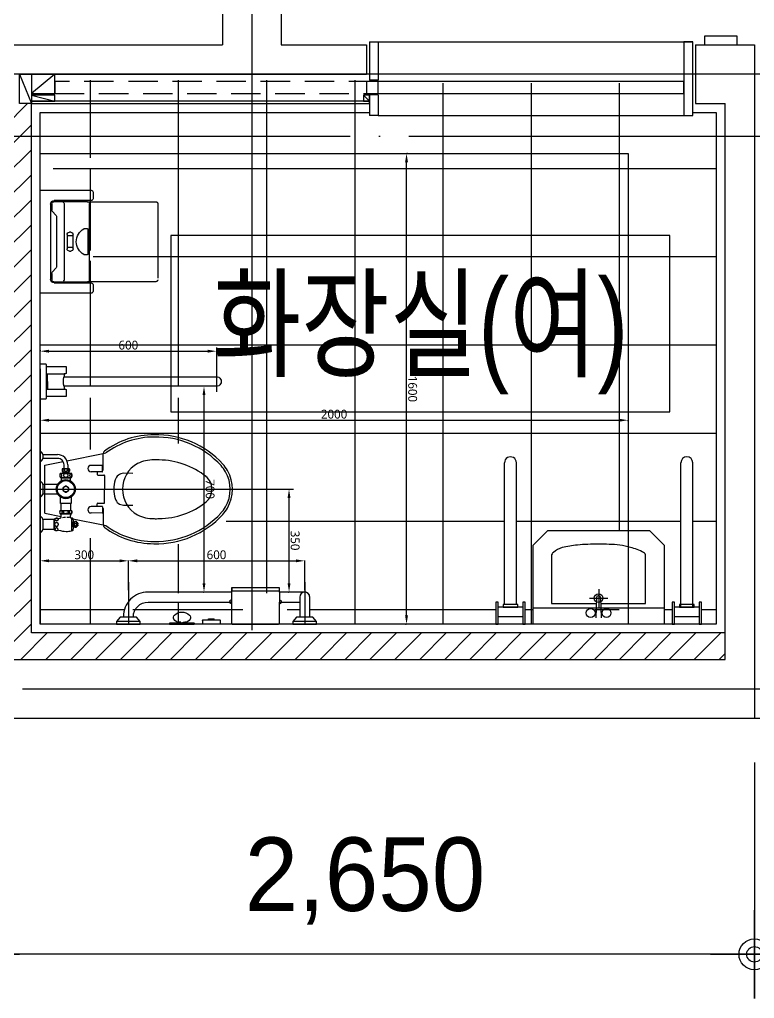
# Model space of a CAD drawing. Header units: millimetres. Extents: x 0 to 1390178, y 0 to 110113.
# Drawn here: x 445312 to 447812, y 20748 to 24077 of the extents above; entities that cross this region are included whole.
import ezdxf
from ezdxf.enums import TextEntityAlignment as Align
from ezdxf.xclip import XClip

# ---------------------------------------------------------------- set-up
doc = ezdxf.new("R2010")
doc.units = ezdxf.units.MM
doc.header["$LTSCALE"] = 100
doc.header["$XCLIPFRAME"] = 0
for name, pattern in [('X - 평면도$0$CEN', [62, 60, -1, 0, -1]), ('X - 평면도$0$HID', [1.5, 1, -0.5]), ('X - 평면도$0$HIDDENX2', [19.05, 12.7, -6.35])]:
    doc.linetypes.add(name, pattern=pattern)
doc.layers.get('DEFPOINTS').update_dxf_attribs({"color": 145})
for name, color, linetype in [('AA-XXXX-TEXT', 3, 'Continuous'), ('DIM', 7, 'Continuous'), ('ROM', 7, 'Continuous'), ('X - 평면도$0$A-FIN', 8, 'Continuous'), ('X - 평면도$0$A-TILE', 253, 'Continuous'), ('X - 평면도$0$A-TOIL', 4, 'Continuous'), ('X - 평면도$0$A-WALB', 3, 'Continuous'), ('X - 평면도$0$AA-EL-PCN4', 4, 'Continuous'), ('X - 평면도$0$AA-FFXM-SANI(부대시설)', 6, 'Continuous'), ('X - 평면도$0$AA-WAXM-CONC', 2, 'Continuous'), ('X - 평면도$0$AA-XXXX-CNTL', 1, 'X - 평면도$0$CEN'), ('X - 평면도$0$AA-XXXX-PATT', 8, 'Continuous'), ('X - 평면도$0$FIN', 5, 'Continuous'), ('X - 평면도$0$TOIL', 4, 'Continuous'), ('X - 평면도$0$WID', 4, 'Continuous'), ('X - 평면도$0$위생기구', 4, 'Continuous')]:
    doc.layers.add(name, color=color, linetype=linetype)
doc.layers.add('X - 평면도$0$DEFPOINT', color=163, linetype='Continuous', plot=False)
doc.styles.add('HAUD01', font='Dotum.ttf')
doc.styles.add('X - 평면도$0$STANDARD', font='Dotum.ttf')
doc.styles.add('X - 평면도$0$맑은고딕', font='malgun.ttf')
doc.dimstyles.new('HAUD-80', dxfattribs={"dimscale": 100, "dimtxt": 2.5, "dimasz": 0.5, "dimexe": 0, "dimexo": 1.5, "dimgap": 1, "dimtad": 1, "dimdec": 0, "dimdsep": 46, "dimlunit": 6, "dimtxsty": 'HAUD01', "dimblk": 'Z_DOT', "dimcen": 2.5, "dimdle": 1.5, "dimclrd": 7, "dimclre": 7, "dimclrt": 4, "dimadec": 0, "dimazin": 0, "dimtfac": 1, "dimtdec": 0, "dimtix": 1, "dimtmove": 2, "dimatfit": 3, "dimfxl": 1, "dimtvp": 1, "dimtolj": 1, "dimtzin": 0, "dimarcsym": 0})
doc.dimstyles.new('X - 평면도$0$Standard', dxfattribs={"dimtxt": 0.18, "dimasz": 0.18, "dimexe": 0.18, "dimexo": 0.0625, "dimgap": 0.09, "dimtad": 0, "dimtih": 1, "dimtoh": 1, "dimdec": 4, "dimzin": 0, "dimdsep": 46, "dimtxsty": 'X - 평면도$0$STANDARD', "dimcen": 0.09, "dimadec": 0, "dimazin": 0, "dimtfac": 1, "dimtdec": 4, "dimtofl": 0, "dimtmove": 0, "dimatfit": 3, "dimfxl": 1, "dimtolj": 1, "dimtzin": 0, "dimarcsym": 0})

# ---------------------------------------------------------------- blocks, each defined once
blk = doc.blocks.new('X - 평면도$0$A$C8bad0b46')
at = {"layer": 'X - 평면도$0$AA-FFXM-SANI(부대시설)', "color": 4}
for p, q in [((-180, 168.7), (-180, 146.3)), ((0, 175), (-173.7, 175)), ((0, -175), (0, 175)), ((-173.7, 140), (-47.6, 140)), ((-161.6, 136), (-46.1, 136)), ((-168, -129.7), (-168, 129.7)), ((-81.2, 129.7), (-81.2, -129.7)), ((-41.4, 103.5), (-54.2, 88.9)), ((-39.8, 129.7), (-39.8, 107.7)), ((-35, 127.4), (-35, -127.4)), ((-55.8, 84.7), (-55.8, -84.7)), ((-163.4, 0), (-163.4, 42)), ((-161.4, 44), (-149.1, 44)), ((-112, -24), (-112, 24)), ((-112, 20), (-91.4, 20)), ((-104, 32), (-99.4, 32)), ((-91.4, 24), (-91.4, 0)), ((-163.4, -42), (-163.4, 0)), ((-112, -20), (-91.4, -20)), ((-99.4, -32), (-104, -32)), ((-91.4, 0), (-91.4, -24)), ((-149.1, -44), (-161.4, -44)), ((-54.2, -88.9), (-41.4, -103.5)), ((-39.8, -107.7), (-39.8, -129.7)), ((-180, -146.3), (-180, -168.7)), ((-47.6, -140), (-173.7, -140)), ((-46.1, -136), (-161.6, -136)), ((-173.7, -175), (0, -175))]:
    blk.add_line(p, q, dxfattribs=at)
at = {"layer": 'X - 평면도$0$AA-FFXM-SANI(부대시설)', "color": 1, "linetype": 'X - 평면도$0$HIDDENX2', "ltscale": 0.2}
for p, q in [((-160, 136), (-393.7, 136)), ((-400, 129.7), (-400, -129.7)), ((-393.7, -136), (-161.6, -136))]:
    blk.add_line(p, q, dxfattribs=at)
at = {"layer": 'X - 평면도$0$AA-FFXM-SANI(부대시설)', "color": 4}
for centre, radius, start, end in [((-173.7, 168.7), 6.32, 90, 180), ((-173.7, 146.3), 6.32, 180, 270), ((-161.6, 129.7), 6.32, 90, 180), ((-74.9, 129.7), 6.32, 126.8699, 180), ((-47.6, 127.4), 12.6, 0, 90), ((-46.1, 129.7), 6.32, 0, 90), ((-46.1, 107.7), 6.32, 318.6929, 0), ((-49.4, 84.7), 6.32, 138.6929, 180), ((-161.4, 42), 2, 90, 180), ((-173.2, 0), 50.2, 298.6834, 61.3166), ((-104, 24), 8.01, 90, 180), ((-99.4, 24), 8.01, 0, 90), ((-104, -24), 8.01, 180, 270), ((-99.4, -24), 8.01, 270, 0), ((-161.4, -42), 2, 180, 270), ((-49.4, -84.7), 6.32, 180, 221.3071), ((-161.6, -129.7), 6.32, 180, 270), ((-74.9, -129.7), 6.32, 180, 233.1301), ((-47.6, -127.4), 12.6, 270, 0), ((-46.1, -129.7), 6.32, 270, 0), ((-46.1, -107.7), 6.32, 0, 41.3071), ((-173.7, -146.3), 6.32, 90, 180), ((-173.7, -168.7), 6.32, 180, 270)]:
    blk.add_arc(centre, radius, start, end, dxfattribs=at)
at = {"layer": 'X - 평면도$0$AA-FFXM-SANI(부대시설)', "color": 1, "linetype": 'X - 평면도$0$HIDDENX2', "ltscale": 0.2}
for centre, start, end in [((-393.7, 129.7), 90, 180), ((-393.7, -129.7), 180, 270)]:
    blk.add_arc(centre, 6.32, start, end, dxfattribs=at)
blk = doc.blocks.new('X - 평면도$0$1F PL')
at = {"layer": 'X - 평면도$0$AA-WAXM-CONC'}
for p, q in [((-37387.2, 9030.9), (-37387.2, 6680.9)), ((-37187.2, 8830.9), (-37187.2, 6680.9)), ((-38327.2, 6680.9), (-37387.2, 6680.9)), ((-37187.2, 6680.9), (-36897.2, 6680.9)), ((-36897.2, 6680.9), (-36897.2, 6580.9)), ((-35777.2, 6680.9), (-35777.2, 6480.9)), ((-35777.2, 6680.9), (-35577.2, 6680.9)), ((-38077.2, 6580.9), (-36897.2, 6580.9)), ((-35777.2, 6480.9), (-35677.2, 6480.9)), ((-35677.2, 4590.9), (-35677.2, 6480.9)), ((-38127.2, 4590.9), (-35677.2, 4590.9)), ((-44167.2, 4390.9), (-32827.2, 4390.9))]:
    blk.add_line(p, q, dxfattribs=at)
blk = doc.blocks.new('*D992')
at = {"layer": 'DEFPOINTS', "color": 0, "transparency": 16777216}
for p in [(0, 928.3, 0), (600, 928.3, 0), (600, 928.3, 0)]:
    blk.add_point(p, dxfattribs=at)
at = {"layer": 'X - 평면도$0$DEFPOINT', "color": 0, "lineweight": -2, "transparency": 16777216}
for p, q in [((0, 931.3, 0), (0, 929.6, 0)), ((30, 928.3, 0), (570, 928.3, 0)), ((600, 931.3, 0), (600, 929.6, 0))]:
    blk.add_line(p, q, dxfattribs=at)
at = {"layer": 'X - 평면도$0$DEFPOINT', "color": 0, "transparency": 16777216}
for points in [[(30, 933.3, 0), (30, 923.3, 0), (0, 928.3, 0)], [(570, 933.3, 0), (570, 923.3, 0), (600, 928.3, 0)]]:
    blk.add_solid(points, dxfattribs=at)
at = {"layer": 'X - 평면도$0$DEFPOINT', "color": 0, "transparency": 16777216, "insert": (300, 948.8, 0), "char_height": 30, "attachment_point": 5, "style": 'X - 평면도$0$맑은고딕'}
blk.add_mtext('\\A1;600', dxfattribs=at)
blk = doc.blocks.new('*D993')
at = {"layer": 'DEFPOINTS', "color": 0, "transparency": 16777216}
for p in [(300.1, 215.4), (0, 112.4, 0), (300.1, 112.4, 0)]:
    blk.add_point(p, dxfattribs=at)
at = {"layer": 'X - 평면도$0$DEFPOINT', "color": 0, "lineweight": -2, "transparency": 16777216}
for p, q in [((0, 115.4), (0, 216.6)), ((30, 215.4), (270.1, 215.4)), ((300.1, 115.4), (300.1, 216.6))]:
    blk.add_line(p, q, dxfattribs=at)
at = {"layer": 'X - 평면도$0$DEFPOINT', "color": 0, "transparency": 16777216}
for points in [[(30, 220.4), (30, 210.4), (0, 215.4)], [(270.1, 220.4), (270.1, 210.4), (300.1, 215.4)]]:
    blk.add_solid(points, dxfattribs=at)
at = {"layer": 'X - 평면도$0$DEFPOINT', "color": 0, "transparency": 16777216, "insert": (150, 235.9), "char_height": 30, "attachment_point": 5, "style": 'X - 평면도$0$맑은고딕'}
blk.add_mtext('\\A1;300', dxfattribs=at)
blk = doc.blocks.new('*D994')
at = {"layer": 'DEFPOINTS', "color": 0, "transparency": 16777216}
for p in [(900, 215.4), (300.1, 112.4, 0), (900, 112.4, 0)]:
    blk.add_point(p, dxfattribs=at)
at = {"layer": 'X - 평면도$0$DEFPOINT', "color": 0, "lineweight": -2, "transparency": 16777216}
for p, q in [((300.1, 115.4), (300.1, 216.6)), ((330.1, 215.4), (870, 215.4)), ((900, 115.4), (900, 216.6))]:
    blk.add_line(p, q, dxfattribs=at)
at = {"layer": 'X - 평면도$0$DEFPOINT', "color": 0, "transparency": 16777216}
for points in [[(330.1, 220.4), (330.1, 210.4), (300.1, 215.4)], [(870, 220.4), (870, 210.4), (900, 215.4)]]:
    blk.add_solid(points, dxfattribs=at)
at = {"layer": 'X - 평면도$0$DEFPOINT', "color": 0, "transparency": 16777216, "insert": (600, 235.9), "char_height": 30, "attachment_point": 5, "style": 'X - 평면도$0$맑은고딕'}
blk.add_mtext('\\A1;600', dxfattribs=at)
blk = doc.blocks.new('*D995')
at = {"layer": 'DEFPOINTS', "color": 0, "transparency": 16777216}
for p in [(557.4, 809.2, 0), (557.4, 809.2, 0), (557.4, 109.2, 0)]:
    blk.add_point(p, dxfattribs=at)
at = {"layer": 'X - 평면도$0$DEFPOINT', "color": 0, "lineweight": -2, "transparency": 16777216}
for p, q in [((560.4, 809.2, 0), (558.6, 809.2, 0)), ((557.4, 139.2, 0), (557.4, 779.2, 0)), ((554.4, 109.2, 0), (556.1, 109.2, 0))]:
    blk.add_line(p, q, dxfattribs=at)
at = {"layer": 'X - 평면도$0$DEFPOINT', "color": 0, "transparency": 16777216}
for points in [[(562.4, 779.2, 0), (552.4, 779.2, 0), (557.4, 809.2, 0)], [(562.4, 139.2, 0), (552.4, 139.2, 0), (557.4, 109.2, 0)]]:
    blk.add_solid(points, dxfattribs=at)
at = {"layer": 'X - 평면도$0$DEFPOINT', "color": 0, "transparency": 16777216, "insert": (577.9, 459.2, 0), "char_height": 30, "attachment_point": 5, "rotation": 270, "style": 'X - 평면도$0$맑은고딕'}
blk.add_mtext('\\A1;700', dxfattribs=at)
blk = doc.blocks.new('*D996')
at = {"layer": 'DEFPOINTS', "color": 0, "transparency": 16777216}
for p in [(1246.4, 1600, 0), (1246.4, 1600, 0), (1246.4, 0, 0)]:
    blk.add_point(p, dxfattribs=at)
at = {"layer": 'X - 평면도$0$DEFPOINT', "color": 0, "lineweight": -2, "transparency": 16777216}
for p, q in [((1249.4, 1600, 0), (1247.6, 1600, 0)), ((1246.4, 30, 0), (1246.4, 1570, 0)), ((1243.4, 0, 0), (1245.1, 0, 0))]:
    blk.add_line(p, q, dxfattribs=at)
at = {"layer": 'X - 평면도$0$DEFPOINT', "color": 0, "transparency": 16777216}
for points in [[(1251.4, 1570, 0), (1241.4, 1570, 0), (1246.4, 1600, 0)], [(1251.4, 30, 0), (1241.4, 30, 0), (1246.4, 0, 0)]]:
    blk.add_solid(points, dxfattribs=at)
at = {"layer": 'X - 평면도$0$DEFPOINT', "color": 0, "transparency": 16777216, "insert": (1267, 800, 0), "char_height": 30, "attachment_point": 5, "rotation": 270, "style": 'X - 평면도$0$맑은고딕'}
blk.add_mtext('\\A1;1600', dxfattribs=at)
blk = doc.blocks.new('*D997')
at = {"layer": 'DEFPOINTS', "color": 0, "transparency": 16777216}
for p in [(0, 693.5), (2000, 693.5), (2000, 693.5)]:
    blk.add_point(p, dxfattribs=at)
at = {"layer": 'X - 평면도$0$DEFPOINT', "color": 0, "lineweight": -2, "transparency": 16777216}
for p, q in [((0, 696.5), (0, 694.8)), ((30, 693.5), (1970, 693.5)), ((2000, 690.5), (2000, 692.3))]:
    blk.add_line(p, q, dxfattribs=at)
at = {"layer": 'X - 평면도$0$DEFPOINT', "color": 0, "transparency": 16777216}
for points in [[(30, 698.5), (30, 688.5), (0, 693.5)], [(1970, 698.5), (1970, 688.5), (2000, 693.5)]]:
    blk.add_solid(points, dxfattribs=at)
at = {"layer": 'X - 평면도$0$DEFPOINT', "color": 0, "transparency": 16777216, "insert": (1000, 714), "char_height": 30, "attachment_point": 5, "style": 'X - 평면도$0$맑은고딕'}
blk.add_mtext('\\A1;2000', dxfattribs=at)
blk = doc.blocks.new('*D991')
at = {"layer": 'DEFPOINTS', "color": 0, "transparency": 16777216}
for p in [(846.7, 459.2, 0), (846.7, 459.2, 0), (846.7, 109.2, 0)]:
    blk.add_point(p, dxfattribs=at)
at = {"layer": 'X - 평면도$0$DEFPOINT', "color": 0, "lineweight": -2, "transparency": 16777216}
for p, q in [((843.7, 459.2, 0), (845.4, 459.2, 0)), ((846.7, 139.2, 0), (846.7, 429.2, 0)), ((843.7, 109.2, 0), (845.4, 109.2, 0))]:
    blk.add_line(p, q, dxfattribs=at)
at = {"layer": 'X - 평면도$0$DEFPOINT', "color": 0, "transparency": 16777216}
for points in [[(851.7, 429.2, 0), (841.7, 429.2, 0), (846.7, 459.2, 0)], [(851.7, 139.2, 0), (841.7, 139.2, 0), (846.7, 109.2, 0)]]:
    blk.add_solid(points, dxfattribs=at)
at = {"layer": 'X - 평면도$0$DEFPOINT', "color": 0, "transparency": 16777216, "insert": (867.2, 284.2, 0), "char_height": 30, "attachment_point": 5, "rotation": 270, "style": 'X - 평면도$0$맑은고딕'}
blk.add_mtext('\\A1;350', dxfattribs=at)
blk = doc.blocks.new('X - 평면도$0$A$C1e53f92a')
at = {"layer": 'X - 평면도$0$A-TOIL'}
for p, q in [((20, 51.5), (20, -51.5)), ((20, 26.5), (82, 26.5)), ((25, 0), (25, 26.5)), ((20, -26.5), (82, -26.5)), ((25, 0), (25, -26.5))]:
    blk.add_line(p, q, dxfattribs=at)
blk.add_lwpolyline([(89, -28.5), (89, -49.5, -0.414214), (87, -51.5), (53.5, -51.5), (20, -51.5), (20, -58, -0.414214), (18, -60), (0, -60), (0, 60), (18, 60, -0.414214), (20, 58), (20, 51.5), (53.5, 51.5), (87, 51.5, -0.414214), (89, 49.5), (89, 28.5, -0.414214), (87, 26.5), (82, 26.5), (82, 16), (599, 16, -1.064342), (599, -16), (82, -16), (82, -26.5), (87, -26.5, -0.414214)], format="xyb", close=True, dxfattribs=at)
for centre, radius, start, end in [((150.2, 0), 72.2, 174.4356, 180), ((102.9, 4), 24.8, 163.5656, 173.0728), ((95.1, 7.3), 16.3, 150.4112, 166.7646), ((82, 14.7), 1.3, 90, 150.4112), ((131.1, 0), 53.1, 180.0007, 186.4889), ((116.2, -2.3), 38, 185.5644, 193.2354), ((95.1, -7.3), 16.3, 193.2354, 209.5888), ((82, -14.7), 1.3, 209.5888, 270)]:
    blk.add_arc(centre, radius, start, end, dxfattribs=at)
blk = doc.blocks.new('Z_DOT')
at = {"layer": 'DIM', "color": 0}
for p, q in [((0, -3), (0, 3)), ((-3, 0), (3, 0))]:
    blk.add_line(p, q, dxfattribs=at)
for radius in [1.05, 0.525]:
    blk.add_circle((0, 0), radius, dxfattribs=at)
blk = doc.blocks.new('*D491')
at = {"layer": 'DEFPOINTS', "color": 0, "transparency": 16777216}
for p in [(447812.1, 21700.7), (450462.1, 21700.7), (447812.1, 20898)]:
    blk.add_point(p, dxfattribs=at)
at = {"layer": 'DIM', "color": 7, "lineweight": -2, "transparency": 16777216}
for p, q in [((447812.1, 21550.7), (447812.1, 20898)), ((450462.1, 21550.7), (450462.1, 20898)), ((450412.1, 20898), (447862.1, 20898))]:
    blk.add_line(p, q, dxfattribs=at)
at = {"layer": 'DIM', "color": 7, "lineweight": -2, "transparency": 16777216, "xscale": 50, "yscale": 50, "zscale": 50, "rotation": 180}
blk.add_blockref('Z_DOT', (447812.1, 20898), dxfattribs=at)
at = {"layer": 'DIM', "color": 7, "lineweight": -2, "transparency": 16777216, "xscale": 50, "yscale": 50, "zscale": 50}
blk.add_blockref('Z_DOT', (450462.1, 20898), dxfattribs=at)
at = {"layer": 'DIM', "color": 4, "transparency": 16777216, "insert": (449137.1, 21147.3), "char_height": 250, "attachment_point": 5, "style": 'HAUD01'}
blk.add_mtext('\\A1;2,650', dxfattribs=at)
blk = doc.blocks.new('*D492')
at = {"layer": 'DEFPOINTS', "color": 0, "transparency": 16777216}
for p in [(445162.1, 21700.7), (447812.1, 21700.7), (445162.1, 20898)]:
    blk.add_point(p, dxfattribs=at)
at = {"layer": 'DIM', "color": 7, "lineweight": -2, "transparency": 16777216}
for p, q in [((445162.1, 21550.7), (445162.1, 20898)), ((447812.1, 21550.7), (447812.1, 20898)), ((447762.1, 20898), (445212.1, 20898))]:
    blk.add_line(p, q, dxfattribs=at)
at = {"layer": 'DIM', "color": 7, "lineweight": -2, "transparency": 16777216, "xscale": 50, "yscale": 50, "zscale": 50, "rotation": 180}
blk.add_blockref('Z_DOT', (445162.1, 20898), dxfattribs=at)
at = {"layer": 'DIM', "color": 7, "lineweight": -2, "transparency": 16777216, "xscale": 50, "yscale": 50, "zscale": 50}
blk.add_blockref('Z_DOT', (447812.1, 20898), dxfattribs=at)
at = {"layer": 'DIM', "color": 4, "transparency": 16777216, "insert": (446487.1, 21147.3), "char_height": 250, "attachment_point": 5, "style": 'HAUD01'}
blk.add_mtext('\\A1;2,650', dxfattribs=at)
blk = doc.blocks.new('*D493')
at = {"layer": 'DEFPOINTS', "color": 0, "transparency": 16777216}
for p in [(441572.1, 21700.7), (445162.1, 21700.7), (441572.1, 20898)]:
    blk.add_point(p, dxfattribs=at)
at = {"layer": 'DIM', "color": 7, "lineweight": -2, "transparency": 16777216}
for p, q in [((441572.1, 21550.7), (441572.1, 20898)), ((445162.1, 21550.7), (445162.1, 20898)), ((445112.1, 20898), (441622.1, 20898))]:
    blk.add_line(p, q, dxfattribs=at)
at = {"layer": 'DIM', "color": 7, "lineweight": -2, "transparency": 16777216, "xscale": 50, "yscale": 50, "zscale": 50, "rotation": 180}
blk.add_blockref('Z_DOT', (441572.1, 20898), dxfattribs=at)
at = {"layer": 'DIM', "color": 7, "lineweight": -2, "transparency": 16777216, "xscale": 50, "yscale": 50, "zscale": 50}
blk.add_blockref('Z_DOT', (445162.1, 20898), dxfattribs=at)
at = {"layer": 'DIM', "color": 4, "transparency": 16777216, "insert": (443367.1, 21147.3), "char_height": 250, "attachment_point": 5, "style": 'HAUD01'}
blk.add_mtext('\\A1;3,590', dxfattribs=at)
blk = doc.blocks.new('X - 평면도$0$장애인용좌변기')
at = {"layer": 'DEFPOINTS'}
for p, q in [((0, 868), (0, 0)), ((944.7, 0, 0), (0, 0, 0))]:
    blk.add_line(p, q, dxfattribs=at)
at = {"layer": 'X - 평면도$0$A-TOIL', "ltscale": 3}
for p, q in [((5.9, 583.6), (0, 589.5)), ((8.8, 576.6), (8.8, 563.9)), ((5.9, 557), (0, 551.1)), ((15.4, 377.7, 0), (15.4, 540.9, 0)), ((5.8, 482.1), (0, 487.9)), ((8.7, 475.2), (8.8, 443.4)), ((5.9, 436.5), (0, 430.6)), ((5.7, 363.1), (0, 368.9)), ((8.6, 356.2), (8.6, 322.4)), ((5.7, 315.5), (0, 309.7))]:
    blk.add_line(p, q, dxfattribs=at)
at = {"layer": 'X - 평면도$0$A-TOIL', "ltscale": 3, "extrusion": (-1.66133e-08, -9.23515e-08, 1)}
for p, q in [((8.8, 576.6), (59.2, 576.6, 0)), ((91, 555.9, 0), (214.6, 580.4, 0)), ((214.5, 525, 0), (214.6, 580.4, 0)), ((214.6, 580.4, 0), (223.2, 582.1, 0)), ((59.2, 563.9, 0), (8.8, 563.9)), ((15.4, 540.9, 0), (78, 553.3, 0)), ((81.2, 529.5, 0), (81.2, 541.9, 0)), ((93.9, 541.8, 0), (93.9, 529.5, 0)), ((211.5, 540, 0), (173.5, 540.1, 0)), ((212.5, 519, 0), (212.5, 539, 0)), ((68.8, 513.2, 0), (106.3, 513.2, 0)), ((76.1, 529.5, 0), (98.9, 529.5, 0)), ((76.1, 518.5, 0), (98.9, 518.5, 0)), ((78.2, 516.2, 0), (76.8, 513.9, 0)), ((77, 518.5, 0), (77, 514.7, 0)), ((98, 516.2, 0), (77, 516.2, 0)), ((78.2, 518.5, 0), (78.2, 516.2, 0)), ((96.8, 518.5, 0), (96.8, 516.2, 0)), ((96.8, 516.2, 0), (98.2, 513.9, 0)), ((98, 518.5, 0), (98, 514.7, 0)), ((211.5, 518, 0), (173.5, 518.1, 0)), ((194, 518.1, 0), (194, 509.1, 0)), ((196, 507.1, 0), (216.5, 507, 0)), ((219.4, 414, 0), (219.5, 504, 0)), ((315.8, 512.9, 0), (284.2, 513, 0)), ((68.7, 498.7, 0), (106.2, 498.7, 0)), ((70, 498.7, 0), (71, 497.7, 0)), ((71, 497.7, 0), (71, 498.7, 0)), ((71, 497.7, 0), (104, 497.7, 0)), ((71, 497.7, 0), (71, 497.7, 0)), ((71.6, 496.3, 0), (71.6, 487.6, 0)), ((103.4, 487.5, 0), (103.4, 496.3, 0)), ((104, 497.7, 0), (105, 498.7, 0)), ((104, 498.7, 0), (104, 497.7, 0)), ((104, 497.7, 0), (105, 498.7, 0)), ((104, 497.7, 0), (104, 497.7, 0)), ((104, 497.7, 0), (104, 497.7, 0)), ((68.9, 410.7, 0), (68.9, 432.5, 0)), ((105.4, 410.2, 0), (69.4, 410.2, 0)), ((71.3, 386.7, 0), (71.4, 410, 0)), ((71.5, 410.2, 0), (71.4, 410, 0)), ((71.4, 410, 0), (71.4, 410.2, 0)), ((103.2, 410.2, 0), (103.4, 409.9, 0)), ((103.4, 409.9, 0), (103.3, 386.7, 0)), ((103.4, 409.9, 0), (103.4, 410.2, 0)), ((105.9, 432.5, 0), (105.9, 410.7, 0)), ((211.4, 400, 0), (173.4, 400.1, 0)), ((193.9, 400.1, 0), (193.9, 409.1, 0)), ((195.9, 411.1, 0), (216.4, 411, 0)), ((284.1, 404.9, 0), (315.7, 404.9, 0)), ((15.4, 377.7, 0), (71.3, 366.4, 0)), ((67.3, 386.7, 0), (107.4, 386.7, 0)), ((107.4, 375.7, 0), (67.3, 375.7, 0)), ((67.3, 375.7, 0), (67.3, 375.7, 0)), ((68.3, 374.7, 0), (68.3, 375.7, 0)), ((68.3, 374.7, 0), (106.3, 374.7, 0)), ((70.2, 372.9, 0), (68.3, 374.7, 0)), ((69.4, 375.7, 0), (69.3, 373.7, 0)), ((71.3, 364.1, 0), (71.3, 370.1, 0)), ((103.3, 363.1, 0), (103.3, 370, 0)), ((106.3, 374.7, 0), (104.5, 372.9, 0)), ((105.3, 375.7, 0), (105.3, 373.7, 0)), ((106.3, 375.7, 0), (106.3, 374.7, 0)), ((107.4, 375.7, 0), (107.3, 375.7, 0)), ((211.3, 378, 0), (173.3, 378.1, 0)), ((212.4, 399, 0), (212.3, 379, 0)), ((214.4, 393, 0), (214.3, 337.7, 0)), ((46.3, 356.1, 0), (8.6, 356.2)), ((46.3, 354.8, 0), (43.9, 356.2, 0)), ((46.3, 356.1, 0), (49.3, 356, 0)), ((46.3, 356.1, 0), (46.3, 322.4, 0)), ((46.3, 354.8, 0), (49.3, 354.6, 0)), ((49.3, 320, 0), (49.3, 358.5, 0)), ((107.3, 360.2, 0), (107, 360.5, 0)), ((107.3, 318, 0), (107.3, 360.4, 0)), ((107.3, 358.7, 0), (107.3, 360.2, 0)), ((107.6, 360.7, 0), (109.8, 360.7, 0)), ((111.3, 359.4, 0), (112.5, 349.6, 0)), ((111.4, 358.4, 0), (214.3, 337.7, 0)), ((112.8, 330.7, 0), (112.8, 347.6, 0)), ((116.4, 347.4, 0), (115, 347.4, 0)), ((116.3, 330.9, 0), (116.4, 347.4, 0)), ((117.9, 348.9, 0), (116.4, 347.4, 0)), ((117.6, 344, 0), (123, 344, 0)), ((117.6, 334.3, 0), (123, 334.3, 0)), ((123, 348.9, 0), (117.9, 348.9, 0)), ((124.3, 347.6, 0), (123, 348.9, 0)), ((124.3, 330.7, 0), (124.3, 347.6, 0)), ((124.3, 344.4, 0), (124.3, 344.7, 0)), ((124.3, 344.4, 0), (127.2, 344.4, 0)), ((124.3, 333.7, 0), (124.3, 333.9, 0)), ((127.2, 333.9, 0), (124.3, 333.9, 0)), ((127.7, 340.1, 0), (125.2, 340.1, 0)), ((125.2, 340.1, 0), (125.2, 339.2, 0)), ((125.2, 339.2, 0), (125.2, 338.3, 0)), ((125.2, 338.3, 0), (127.7, 338.3, 0)), ((127.7, 343.9, 0), (127.7, 340.1, 0)), ((127.7, 338.3, 0), (127.7, 334.4, 0)), ((214.3, 337.7, 0), (222.9, 336, 0)), ((46.3, 322.4, 0), (8.6, 322.4)), ((43.8, 322.4, 0), (46.3, 323.8, 0)), ((46.3, 323.8, 0), (49.3, 323.9, 0)), ((46.3, 322.4, 0), (49.3, 322.5, 0)), ((107, 317.9, 0), (107.3, 318.2, 0)), ((109.8, 317.7, 0), (107.6, 317.7, 0)), ((112.5, 328.7, 0), (111.3, 319, 0)), ((115, 330.9, 0), (116.3, 330.9, 0)), ((116.3, 330.9, 0), (117.8, 329.4, 0)), ((117.8, 329.4, 0), (123, 329.4, 0)), ((123, 329.4, 0), (124.3, 330.7, 0))]:
    blk.add_line(p, q, dxfattribs=at)
at = {"layer": 'X - 평면도$0$A-TOIL', "ltscale": 3, "extrusion": (-1.64988e-08, -9.2372e-08, 1)}
for p, q in [((59.1, 475.2, 0), (8.7, 475.2)), ((8.7, 443.4), (59.1, 443.4, 0))]:
    blk.add_line(p, q, dxfattribs=at)
at = {"layer": 'X - 평면도$0$A-TOIL'}
for p, q in [((650.4, 112.8), (814.4, 112.8)), ((650.4, 109.2, 0), (650.4, 75.2, 0)), ((652.2, 123.6), (652.2, 112.8)), ((812.6, 123.6), (812.6, 112.8)), ((814.4, 109.2, 0), (814.4, 75.2, 0)), ((645, 77.7), (645, 73.5)), ((650.4, 82.5), (646.5, 80.2)), ((650.4, 68.7), (646.5, 71)), ((814.4, 82.5), (818.3, 80.2)), ((814.4, 68.7), (818.3, 71)), ((819.8, 77.7), (819.8, 73.5)), ((882.9, 92.1, 0), (882.9, 75.2, 0)), ((440.4, 3, 0), (440.4, 0, 0)), ((441.6, 4.2, 0), (523.2, 4.2, 0)), ((465, 4.2, 0), (465, 0, 0)), ((478.3, 6.8, 0), (472.3, 6.8, 0)), ((478.3, 4.2, 0), (478.3, 6.8, 0)), ((478.3, 4.2, 0), (486.5, 4.2, 0)), ((486.5, 6.8, 0), (492.5, 6.8, 0)), ((486.5, 4.2, 0), (486.5, 6.8, 0)), ((494, 0, 0), (494, 4.2, 0)), ((524.4, 3, 0), (524.4, 0, 0)), ((552.4, 13, 0), (552.4, 0, 0)), ((553.6, 14.2, 0), (611.2, 14.2, 0)), ((572.4, 14.2, 0), (572.4, 18.4, 0)), ((572.4, 18.4, 0), (592.4, 18.4, 0)), ((592.4, 14.2, 0), (592.4, 18.4, 0)), ((612.4, 13, 0), (612.4, 0, 0)), ((440.4, 0, 0), (524.4, 0, 0))]:
    blk.add_line(p, q, dxfattribs=at)
at = {"layer": 'X - 평면도$0$A-TOIL', "ltscale": 3, "extrusion": (-1.66133e-08, -9.23515e-08, 1), "elevation": 0}
for points in [[(66.7, 506, 0.060381), (67, 503.6, 0.073816), (67.7, 501.9, 0.106871), (69, 500.5, 0.15343), (70.2, 500.1, 0.15343), (71.4, 500.5, 0.106871), (72.6, 501.8, 0.073816), (73.4, 503.6, 0.060381), (73.7, 506, 0.060381), (73.4, 508.3, 0.073816), (72.7, 510.1, 0.106871), (71.4, 511.4, 0.15343), (70.2, 511.8, 0.15343), (69, 511.4, 0.106871), (67.8, 510.1, 0.073816), (67, 508.3, 0.060381)], [(74.8, 524, 0.047884), (74.9, 522.2, 0.061616), (75.4, 520.9, 0.102486), (76.1, 519.9, 0.183193), (76.8, 519.6, 0.183193), (77.5, 519.9, 0.102486), (78.3, 520.9, 0.061616), (78.7, 522.2, 0.047884), (78.9, 524, 0.047884), (78.7, 525.8, 0.061616), (78.3, 527.1, 0.102486), (77.5, 528.1, 0.183193), (76.8, 528.4, 0.183193), (76.1, 528.1, 0.102486), (75.4, 527.1, 0.061616), (74.9, 525.8, 0.047884)], [(87.5, 500.1, 0.071654), (90.7, 500.6, 0.083053), (93.3, 501.8, 0.106716), (95.1, 503.8, 0.132763), (95.7, 505.9, 0.132763), (95.1, 508, 0.106716), (93.3, 510, 0.083053), (90.7, 511.3, 0.071654), (87.5, 511.7, 0.071654), (84.3, 511.3, 0.083053), (81.7, 510.1, 0.106716), (79.9, 508.1, 0.132763), (79.3, 506, 0.132763), (79.9, 503.9, 0.106716), (81.7, 501.9, 0.083053), (84.3, 500.6, 0.071654)], [(87.5, 519.6, 0.083473), (89.6, 519.9, 0.090952), (91.2, 520.9, 0.104008), (92.4, 522.4, 0.115592), (92.8, 524, 0.115592), (92.4, 525.6, 0.104008), (91.2, 527.1, 0.090952), (89.6, 528.1, 0.083473), (87.5, 528.4, 0.083473), (85.5, 528.1, 0.090952), (83.8, 527.1, 0.104008), (82.6, 525.6, 0.115592), (82.3, 524, 0.115592), (82.6, 522.4, 0.104008), (83.8, 520.9, 0.090952), (85.5, 519.9, 0.083473)], [(100.3, 524, -0.047884), (100.1, 522.2, -0.061616), (99.7, 520.9, -0.102486), (98.9, 519.9, -0.183193), (98.2, 519.6, -0.183193), (97.5, 519.9, -0.102486), (96.8, 520.9, -0.061616), (96.3, 522.2, -0.047884), (96.2, 524, -0.047884), (96.3, 525.8, -0.061616), (96.8, 527.1, -0.102486), (97.5, 528.1, -0.183193), (98.2, 528.4, -0.183193), (98.9, 528.1, -0.102486), (99.7, 527.1, -0.061616), (100.1, 525.8, -0.047884)], [(108.3, 505.9, -0.060381), (108, 503.6, -0.073816), (107.2, 501.8, -0.106871), (106, 500.5, -0.15343), (104.8, 500.1, -0.15343), (103.6, 500.5, -0.106871), (102.3, 501.8, -0.073816), (101.6, 503.6, -0.060381), (101.3, 505.9, -0.060381), (101.6, 508.3, -0.073816), (102.3, 510.1, -0.106871), (103.6, 511.4, -0.15343), (104.8, 511.8, -0.15343), (106, 511.4, -0.106871), (107.2, 510, -0.073816), (108, 508.3, -0.060381)], [(70.8, 386.7, 0.118753), (69.1, 386.3, 0.104705), (67.7, 385.1, 0.089502), (66.7, 383.4, 0.081088), (66.3, 381.2, 0.081088), (66.7, 379.1, 0.089502), (67.6, 377.3, 0.104705), (69.1, 376.1, 0.118753), (70.8, 375.7, 0.118753), (72.4, 376.1, 0.104705), (73.9, 377.3, 0.089502), (74.9, 379.1, 0.081088), (75.3, 381.2, 0.081088), (74.9, 383.4, 0.089502), (74, 385.1, 0.104705), (72.5, 386.3, 0.118753)], [(87.3, 375.7, -0.06574), (84, 376.2, -0.078417), (81.3, 377.3, -0.107174), (79.4, 379.2, -0.142993), (78.9, 381.2, -0.142993), (79.4, 383.2, -0.107174), (81.4, 385.1, -0.078417), (84, 386.3, -0.06574), (87.3, 386.7, -0.06574), (90.7, 386.2, -0.078417), (93.3, 385.1, -0.107174), (95.2, 383.2, -0.142993), (95.8, 381.2, -0.142993), (95.2, 379.2, -0.107174), (93.3, 377.3, -0.078417), (90.7, 376.1, -0.06574)], [(103.9, 386.7, -0.118753), (105.5, 386.3, -0.104705), (107, 385.1, -0.089502), (108, 383.3, -0.081088), (108.3, 381.2, -0.081088), (108, 379, -0.089502), (107, 377.3, -0.104705), (105.5, 376.1, -0.118753), (103.9, 375.7, -0.118753), (102.2, 376.1, -0.104705), (100.7, 377.3, -0.089502), (99.8, 379, -0.081088), (99.4, 381.2, -0.081088), (99.8, 383.3, -0.089502), (100.7, 385.1, -0.104705), (102.2, 386.3, -0.118753)], [(61, 355.8, -0.119893), (60.7, 354.2, -0.104934), (59.6, 352.7, -0.088977), (57.9, 351.7, -0.080253), (55.8, 351.3, -0.080253), (53.7, 351.5, -0.088977), (52, 352.4, -0.104934), (50.7, 353.8, -0.119893), (50.3, 355.4, -0.119893), (50.6, 357, -0.104934), (51.7, 358.5, -0.088977), (53.4, 359.5, -0.080253), (55.5, 359.9, -0.080253), (57.6, 359.6, -0.088977), (59.3, 358.8, -0.104934), (60.6, 357.4, -0.119893)], [(61, 339.2, -0.075539), (60.6, 336.4, -0.085848), (59.4, 334.2, -0.106051), (57.6, 332.6, -0.12668), (55.6, 332.1, -0.12668), (53.7, 332.6, -0.106051), (51.8, 334.2, -0.085848), (50.7, 336.4, -0.075539), (50.3, 339.2, -0.075539), (50.7, 342.1, -0.085848), (51.8, 344.3, -0.106051), (53.7, 345.9, -0.12668), (55.6, 346.4, -0.12668), (57.6, 345.9, -0.106051), (59.4, 344.3, -0.085848), (60.6, 342.1, -0.075539)], [(61, 322.7, 0.119893), (60.7, 324.3, 0.104934), (59.5, 325.8, 0.088977), (57.9, 326.8, 0.080253), (55.8, 327.2, 0.080253), (53.7, 326.9, 0.088977), (51.9, 326.1, 0.104934), (50.7, 324.7, 0.119893), (50.2, 323.1, 0.119893), (50.6, 321.5, 0.104934), (51.7, 320, 0.088977), (53.3, 319, 0.080253), (55.4, 318.6, 0.080253), (57.6, 318.8, 0.088977), (59.3, 319.7, 0.104934), (60.5, 321.1, 0.119893)]]:
    blk.add_lwpolyline(points, format="xyb", close=True, dxfattribs=at)
for points in [[(86.3, 469.5), (79, 465.3)], [(95.8, 465.3), (88.6, 469.5)], [(77.9, 463.4), (77.9, 455)], [(79, 453.1), (86.3, 448.9)], [(88.5, 448.9), (95.8, 453.1)], [(96.9, 455), (97, 463.4)]]:
    blk.add_lwpolyline(points, dxfattribs=at)
at = {"layer": 'X - 평면도$0$A-TOIL', "ltscale": 3}
blk.add_lwpolyline([(814.4, 5), (814.4, 75.2), (882.9, 75.2), (882.9, 24), (872, 24), (860, 9), (860, 0), (940, 0), (940, 9), (928, 24), (917.1, 24), (917.1, 92.1, 0.414214), (900, 109.2), (814.4, 109.2), (814.4, 123.6), (650.4, 123.6), (650.4, 109.2), (367.1, 109.2, 0.414214), (283.1, 25.2), (283.1, 24), (272.1, 24), (260.1, 9), (260.1, 0), (340.1, 0), (340.1, 9), (328.1, 24), (317.1, 24), (317.1, 25.2, -0.414214), (367.1, 75.2), (650.4, 75.2), (650.4, 5, 0.414214), (655.4, 0), (809.4, 0, 0.414214)], format="xyb", close=True, dxfattribs=at)
at = {"layer": 'X - 평면도$0$A-TOIL', "ltscale": 3, "extrusion": (-1.66133e-08, -9.23515e-08, 1)}
for radius in [32.5, 29, 9.51]:
    blk.add_circle((87.4, 459.2, 0), radius, dxfattribs=at)
for centre, radius, start, end in [((387.9, 359.1, 0), 285, 90.0468, 126.4302), ((387.9, 359.1, 0), 277.2, 90.0468, 126.4464), ((394.6, 337.2, 0), 307, 42.4329, 91.2922), ((394.6, 337.2, 0), 299.2, 42.4329, 91.2922), ((59.2, 541.9, 0), 34.7, 359.929, 89.929), ((224.6, 580.4, 0), 10, 126.4302, 179.929), ((59.2, 541.9, 0), 22, 359.929, 89.929), ((173.5, 529.1, 0), 11, 89.929, 269.929), ((211.5, 539, 0), 1, 359.929, 89.929), ((379.4, 459.8, 0), 99, 119.3322, 180.5077), ((387.4, 426.8, 0), 132, 89.929, 115.3217), ((393.2, 392.9, 0), 166, 86.0782, 91.9515), ((401.8, 296.4, 0), 262.2, 51.5487, 89.3898), ((527.4, 458.7, 0), 119.2, 30.0537, 42.4329), ((527.4, 458.7, 0), 127, 30.0537, 42.4329), ((80.8, 506, 0), 14.1, 148.986, 210.8719), ((86.6, 524, 0), 11.9, 152.3473, 207.5107), ((75.5, 514.7, 0), 1.5, 269.929, 359.929), ((99.5, 514.7, 0), 1.5, 179.929, 269.929), ((88.4, 524, 0), 11.9, 332.3473, 27.5107), ((94.2, 505.9, 0), 14.1, 328.986, 30.8719), ((196, 509.1, 0), 2, 179.929, 269.929), ((211.5, 519, 0), 1, 269.929, 359.929), ((211.5, 525, 0), 3, 289.4002, 359.929), ((216.5, 504, 0), 3, 359.929, 89.929), ((284.2, 483, 0), 30, 89.929, 164.3668), ((527.4, 458.7, 0), 57, 50.3753, 50.8948), ((527.4, 458.7, 0), 57, 309.4827, 50.3753), ((527.4, 458.7, 0), 119.2, 329.8043, 30.0537), ((527.4, 458.7, 0), 127, 329.8043, 30.0537), ((69.6, 496.3, 0), 2, 359.929, 44.7989), ((87.4, 459.2, 0), 10.4, 83.7835, 96.0744), ((105.4, 496.2, 0), 2, 135.059, 179.929), ((370.4, 458.8, 0), 119.5, 164.3668, 195.4911), ((87.4, 459.2, 0), 10.4, 143.7835, 156.0744), ((87.4, 459.2, 0), 10.4, 203.7835, 216.0744), ((87.4, 459.2, 0), 10.4, 263.7835, 276.0744), ((87.4, 459.2, 0), 10.4, 23.7835, 36.0744), ((87.4, 459.2, 0), 10.4, 323.7835, 336.0744), ((379.4, 457.8, 0), 99, 179.3502, 240.5258), ((69.4, 410.7, 0), 0.5, 179.929, 269.929), ((105.4, 410.7, 0), 0.5, 269.929, 359.929), ((173.4, 389.1, 0), 11, 89.929, 269.929), ((195.9, 409.1, 0), 2, 89.929, 179.929), ((211.4, 399, 0), 1, 359.929, 89.929), ((216.4, 414, 0), 3, 269.929, 359.929), ((284.1, 434.9, 0), 30, 195.4911, 269.929), ((402.2, 621.3, 0), 262.2, 270.4682, 308.3093), ((527.4, 458.7, 0), 57, 308.9632, 309.4827), ((82.3, 381.2, 0), 16, 159.8235, 179.929), ((82.3, 381.2, 0), 16, 179.929, 200.0345), ((67.3, 370.1, 0), 4, 359.929, 44.929), ((107.3, 370, 0), 4, 134.929, 179.929), ((92.3, 381.2, 0), 16, 359.929, 20.0345), ((92.3, 381.2, 0), 16, 339.8235, 359.929), ((211.3, 379, 0), 1, 269.929, 359.929), ((211.4, 393, 0), 3, 359.929, 70.4578), ((387.5, 490.8, 0), 132, 244.5363, 269.929), ((394.9, 580.4, 0), 307, 268.5658, 317.4251), ((394.9, 580.4, 0), 299.2, 268.5658, 317.4251), ((527.4, 458.7, 0), 119.2, 317.4251, 329.8043), ((527.4, 458.7, 0), 127, 317.4251, 329.8043), ((55.3, 349.2, 0), 11, 61.7798, 122.9847), ((61.9, 361.6, 0), 3, 241.7798, 287.2514), ((92.5, 263.2, 0), 100, 103.9931, 107.2514), ((67.3, 364.1, 0), 4, 284.0235, 359.929), ((92.5, 263.2, 0), 100, 93.7948, 99.5312), ((90.8, 313.2, 0), 50, 80.2532, 90.2312), ((105.3, 363.1, 0), 2, 179.929, 253.7376), ((90.8, 313.2, 0), 50, 71.0292, 73.7376), ((107.6, 360.4, 0), 0.3, 89.929, 179.929), ((109.8, 359.2, 0), 1.5, 7.1465, 89.929), ((115, 349.9, 0), 2.5, 187.1465, 269.929), ((126.1, 339.2, 0), 9.8, 150.0873, 209.7707), ((119.3, 346.5, 0), 2.93, 179.929, 236.1092), ((119.3, 331.8, 0), 2.93, 123.7488, 179.929), ((121.4, 346.5, 0), 2.93, 303.7488, 359.929), ((114.5, 339.2, 0), 9.8, 330.0873, 29.7707), ((121.3, 331.8, 0), 2.93, 359.929, 56.1092), ((127.2, 343.9, 0), 0.5, 359.929, 89.929), ((127.2, 334.4, 0), 0.5, 269.929, 359.929), ((224.3, 337.7, 0), 10, 179.929, 233.4278), ((388.1, 558.5, 0), 277.2, 233.4116, 269.8112), ((393.4, 524.7, 0), 166, 267.9065, 273.7798), ((55.3, 329.2, 0), 11, 236.8733, 298.0782), ((61.9, 316.9, 0), 3, 72.6066, 118.0782), ((92.7, 415.2, 0), 100, 252.4215, 267.8357), ((90.8, 365.2, 0), 50, 267.8357, 288.8287), ((107.6, 318, 0), 0.3, 179.929, 269.929), ((109.8, 319.2, 0), 1.5, 269.929, 352.7115), ((115, 328.4, 0), 2.5, 89.929, 172.7115), ((388.1, 558.5, 0), 285, 233.4278, 269.8112)]:
    blk.add_arc(centre, radius, start, end, dxfattribs=at)
at = {"layer": 'X - 평면도$0$A-TOIL', "ltscale": 3}
for centre, start, end in [((-1, 576.6), 0, 45), ((-1, 563.9), 315, 0), ((-1.1, 475.2), 0.071, 45.071), ((-1.1, 443.4), 315.071, 0.071), ((-1.2, 356.2), 0, 45), ((-1.2, 322.4), 315, 0)]:
    blk.add_arc(centre, 9.81, start, end, dxfattribs=at)
at = {"layer": 'X - 평면도$0$A-TOIL'}
blk.add_arc((900, 92.1, 0), 17.1, 0, 180, dxfattribs=at)
at = {"layer": 'X - 평면도$0$A-TOIL', "extrusion": (0, 0, -1)}
for centre, major_axis, start_param, end_param in [((648, 77.7), (-2.12, 2.12), -0.785398, 0.261799), ((648, 73.5), (-2.12, 2.12), 4.45059, 5.497787), ((816.8, 77.7), (-2.12, 2.12), 1.308997, 2.356194), ((816.8, 73.5), (-2.12, 2.12), 2.356194, 3.403392), ((482.4, 4.8, 0), (-25.8, -25.8), 1.583837, 3.128552), ((441.6, 3, 0), (-0.849, 0.849), -0.785398, 0.785398), ((465.3, 22.4, 0), (-8.49, -8.49), 0.273575, 1.583837), ((471.4, 25.8, 0), (-13.4, -13.4), 5.449464, 6.55676), ((493.4, 25.8, 0), (-13.4, -13.4), 4.438814, 5.54611), ((499.5, 22.4, 0), (-8.49, -8.49), 3.128552, 4.438814), ((523.2, 3, 0), (-0.849, 0.849), 0.785398, 2.356194), ((553.6, 13, 0), (-0.849, 0.849), -0.785398, 0.785398), ((611.2, 13, 0), (-0.849, 0.849), 0.785398, 2.356194)]:
    blk.add_ellipse(centre, major_axis=major_axis, ratio=1, start_param=start_param, end_param=end_param, dxfattribs=at)
at = {"layer": 'X - 평면도$0$DEFPOINT'}
for p, q in [((600, 940.8, 0), (600, 790.3, 0)), ((0, 459.2, 0), (861.8, 459.2, 0)), ((300.1, 142.4, 0), (300.1, 0, 0)), ((900, 142.4), (900, 0, 0))]:
    blk.add_line(p, q, dxfattribs=at)
blk.add_lwpolyline([(2000, 1600), (2000, 0), (0, 0), (0, 1600)], close=True, dxfattribs=at)
at = {"layer": 'X - 평면도$0$위생기구'}
for p, q in [((340.1, 9, 0), (260.1, 9, 0)), ((317.2, 24, 0), (283.1, 24, 0)), ((940, 9), (860, 9)), ((917.1, 24), (882.9, 24))]:
    blk.add_line(p, q, dxfattribs=at)
blk.add_blockref('X - 평면도$0$A$C1e53f92a', (0, 825.2, 0))
at = {"layer": 'X - 평면도$0$DEFPOINT'}
for base, p1, p2, angle, picture, middle in [((1246.4, 1600, 0), (1246.4, 0, 0), (1246.4, 1600, 0), 270, '*D996', (1267, 800, 0)), ((600, 928.3, 0), (0, 928.3, 0), (600, 928.3, 0), 180, '*D992', (300, 948.8, 0)), ((557.4, 809.2, 0), (557.4, 109.2, 0), (557.4, 809.2, 0), 270, '*D995', (577.9, 459.2, 0)), ((2000, 693.5), (0, 693.5), (2000, 693.5), 180, '*D997', (1000, 714)), ((846.7, 459.2, 0), (846.7, 109.2, 0), (846.7, 459.2, 0), 270, '*D991', (867.2, 284.2, 0))]:
    dim = blk.add_linear_dim(base=base, p1=p1, p2=p2, angle=angle, dimstyle='X - 평면도$0$Standard', override={"dimtxt": 30, "dimasz": 30, "dimexe": 1.25, "dimexo": 3, "dimgap": 5, "dimtad": 1, "dimtih": 0, "dimtoh": 0, "dimdec": 0, "dimtxsty": 'X - 평면도$0$맑은고딕'}, dxfattribs=at)
    dim.commit()
    dim.dimension.update_dxf_attribs({"geometry": picture, "text_midpoint": middle})
for base, p1, p2, picture, middle in [((300.1, 215.4, 0), (0, 112.4, 0), (300.1, 112.4, 0), '*D993', (150, 235.9, 0)), ((900, 215.4, 0), (300.1, 112.4, 0), (900, 112.4, 0), '*D994', (600, 235.9, 0))]:
    dim = blk.add_linear_dim(base=base, p1=p1, p2=p2, dimstyle='X - 평면도$0$Standard', override={"dimtxt": 30, "dimasz": 30, "dimexe": 1.25, "dimexo": 3, "dimgap": 5, "dimtad": 1, "dimtih": 0, "dimtoh": 0, "dimdec": 0, "dimtxsty": 'X - 평면도$0$맑은고딕'}, dxfattribs=at)
    dim.commit()
    dim.dimension.update_dxf_attribs({"geometry": picture, "text_midpoint": middle})
blk = doc.blocks.new('X - 평면도', base_point=(-475.4, -286.7))
at = {"layer": 'X - 평면도$0$AA-XXXX-PATT'}
h = blk.add_hatch(dxfattribs=at)
h.set_pattern_fill('_USER', color=256, scale=60, angle=45, style=0, pattern_type=0)
h.set_pattern_definition([(45, (0, -3e-11), (-42.426407, 42.426407), [])])
h.paths.add_polyline_path([(674602, 39683.1), (674512, 39683.1), (674512, 37793.1), (676962, 37793.1), (676962, 37883.1), (674602, 37883.1)])
at = {"layer": 'X - 평면도$0$A-FIN'}
for p, q in [((674632, 37913.1), (674632, 39653.1)), ((674632, 39653.1), (675752, 39653.1)), ((676852, 39653.1), (676932, 39653.1)), ((676932, 39653.1), (676932, 37913.1)), ((676932, 37913.1), (674632, 37913.1))]:
    blk.add_line(p, q, dxfattribs=at)
at = {"layer": 'X - 평면도$0$A-TILE', "color": 252}
for p, q in [((674802, 39763.1), (674802, 39498.7)), ((675102, 39763.1), (675102, 38723.3)), ((675402, 39763.1), (675402, 38018.2)), ((675702, 39763.1), (675702, 37913.1)), ((676002, 39753.1), (676002, 37913.1)), ((676302, 39753.1), (676302, 37913.1)), ((676602, 39753.1), (676602, 38232.1)), ((674675.8, 39463.1), (676932, 39463.1)), ((674802, 39463.7), (674802, 39183.7)), ((674802, 39148.7), (674802, 38723.3)), ((674811.9, 39163.1), (676932, 39163.1)), ((674632, 38863.1), (676932, 38863.1)), ((674802, 38683), (674802, 38507.6)), ((675102, 38683), (675102, 38527.9)), ((674632, 38563.1), (676932, 38563.1)), ((675264.4, 38263.1), (676211.8, 38263.1)), ((676252.1, 38263.1), (676811.8, 38263.1)), ((676852.1, 38263.1), (676932, 38263.1)), ((674802, 38205.3), (674802, 37913.1)), ((675102, 38185), (675102, 38018.2)), ((675102, 37988), (675102, 37913.1)), ((674632, 37963.1), (674916.9, 37963.1)), ((674947.1, 37963.1), (675321.4, 37963.1)), ((675472.5, 37963.1), (675516.7, 37963.1)), ((675546.9, 37963.1), (676182, 37963.1)), ((676282, 37963.1), (676309.5, 37963.1)), ((676518.9, 37963.1), (676602, 37963.1)), ((676754.5, 37963.1), (676782, 37963.1)), ((676882, 37963.1), (676932, 37963.1))]:
    blk.add_line(p, q, dxfattribs=at)
at = {"layer": 'X - 평면도$0$A-WALB'}
for p, q in [((674602, 37883.1), (674602, 39683.1)), ((676962, 37883.1), (674602, 37883.1))]:
    blk.add_line(p, q, dxfattribs=at)
at = {"layer": 'X - 평면도$0$AA-EL-PCN4'}
for p, q in [((677002.7, 39913.1), (676892, 39913.1)), ((676892, 39913.1), (676892, 39883.1)), ((677002.7, 39883.1), (677002.7, 39913.1)), ((676892, 39883.1), (677002.7, 39883.1))]:
    blk.add_line(p, q, dxfattribs=at)
at = {"layer": 'X - 평면도$0$AA-XXXX-CNTL'}
for p, q in [((675352, 42133.1), (675352, 37893.1)), ((677062, 39883.1), (677062, 37593.1)), ((679712, 39783.1), (674312, 39783.1)), ((657286.2, 39573.1), (718213.6, 39573.1)), ((668372, 37693.1), (679812, 37693.1))]:
    blk.add_line(p, q, dxfattribs=at)
at = {"layer": 'X - 평면도$0$FIN', "color": 251, "linetype": 'Continuous'}
blk.add_line((675752, 39691.1), (675732, 39712.1), dxfattribs=at)
blk.add_lwpolyline([(675732, 39712.1), (675732, 39691.1), (675752, 39691.1), (675752, 39712.1), (675732, 39712.1)], dxfattribs=at)
at = {"layer": 'X - 평면도$0$TOIL'}
for p, q in [((676211.8, 37979.8), (676211.8, 38462)), ((676252.1, 37979.8), (676252.1, 38462)), ((676811.8, 38175.4), (676811.8, 38462)), ((676852.1, 38175.4), (676852.1, 38462)), ((676811.8, 37971.4), (676811.8, 38175.4)), ((676852.1, 37971.4), (676852.1, 38175.4)), ((676371.7, 38145.3), (676371.7, 37982.9)), ((676532.1, 38032.4), (676532.1, 37970.3)), ((676182, 37988.1), (676182, 37913.1)), ((676190.3, 37988.1), (676182, 37988.1)), ((676190.3, 37913.1), (676190.3, 37988.1)), ((676273.6, 37988.1), (676273.6, 37913.1)), ((676282, 37988.1), (676273.6, 37988.1)), ((676282, 37913.1), (676282, 37988.1)), ((676371.7, 37982.9), (676524.2, 37982.9)), ((676500.6, 38001.2), (676562.7, 38001.2)), ((676790.3, 37988.1), (676782, 37988.1)), ((676782, 37988.1), (676782, 37913.1)), ((676790.3, 37913.1), (676790.3, 37988.1)), ((676882, 37988.1), (676873.6, 37988.1)), ((676873.6, 37988.1), (676873.6, 37913.1)), ((676882, 37913.1), (676882, 37988.1)), ((676273.6, 37971.4), (676190.3, 37971.4)), ((676754.5, 37967.1), (676309.5, 37967.1)), ((676873.6, 37971.4), (676790.3, 37971.4)), ((676182, 37913.1), (676190.3, 37913.1)), ((676273.6, 37938.1), (676190.3, 37938.1)), ((676273.6, 37913.1), (676282, 37913.1)), ((676782, 37913.1), (676790.3, 37913.1)), ((676873.6, 37938.1), (676790.3, 37938.1)), ((676873.6, 37913.1), (676882, 37913.1))]:
    blk.add_line(p, q, dxfattribs=at)
for points in [[(676704.5, 38232.1), (676754.5, 38182.1), (676754.5, 37913.1), (676309.5, 37913.1), (676309.5, 38182.1), (676359.5, 38232.1)], [(676257, 37971.4), (676257, 37979.8), (676207, 37979.8), (676207, 37971.4)], [(676857, 37971.4), (676857, 37979.8), (676807, 37979.8), (676807, 37971.4)]]:
    blk.add_lwpolyline(points, close=True, dxfattribs=at)
for points in [[(676539.5, 37982.9), (676691.7, 37982.9), (676691.7, 38145.3, 0.272815), (676685, 38156.6, 0.070145), (676640.4, 38173.7, 0.045491), (676603.8, 38182, 0.023671), (676531.7, 38185.4, 0.023671), (676459.6, 38182, 0.03268), (676407.9, 38173.7, 0.098047), (676378.3, 38156.6, 0.272815), (676371.7, 38145.3)], [(676523, 37934.2), (676525.7, 38003.9, -1), (676538, 38003.9), (676540.7, 37934.2)]]:
    blk.add_lwpolyline(points, format="xyb", dxfattribs=at)
for centre, radius in [((676531.7, 38001.4), 15), ((676505, 37951.3), 15.3), ((676558.7, 37951.3), 15.3)]:
    blk.add_circle(centre, radius, dxfattribs=at)
for centre, start, end in [((676232, 38462), 359.9816, 180.0184), ((676832, 38462), 0, 180)]:
    blk.add_arc(centre, 20.2, start, end, dxfattribs=at)
at = {"layer": 'X - 평면도$0$WID'}
for p, q in [((675752, 39893.1), (675752, 39763.1)), ((675752, 39893.1), (675782, 39893.1)), ((675782, 39893.1), (675782, 39763.1)), ((676822, 39893.1), (676822, 39643.1)), ((676852, 39893.1), (676822, 39893.1)), ((676852, 39643.1), (676852, 39893.1)), ((675782, 39763.1), (675752, 39763.1)), ((675752, 39713.1), (675752, 39643.1)), ((675782, 39713.1), (675752, 39713.1)), ((675782, 39713.1), (675782, 39643.1)), ((675782, 39643.1), (675752, 39643.1)), ((676822, 39643.1), (676852, 39643.1))]:
    blk.add_line(p, q, dxfattribs=at)
at = {"layer": 'X - 평면도$0$WID', "color": 8}
for p, q in [((675782, 39893.1), (676852, 39893.1)), ((675782, 39643.1), (676822, 39643.1))]:
    blk.add_line(p, q, dxfattribs=at)
at = {"layer": 'X - 평면도$0$WID', "color": 251}
blk.add_line((674562, 39783.1), (674602, 39683.1), dxfattribs=at)
at = {"layer": 'X - 평면도$0$WID', "color": 251, "linetype": 'Continuous'}
for p, q in [((674682, 39783.1), (674602, 39717.1)), ((674602, 39712.1), (674682, 39691.1))]:
    blk.add_line(p, q, dxfattribs=at)
at = {"layer": 'X - 평면도$0$WID', "color": 251}
blk.add_lwpolyline([(674562, 39683.1), (674562, 39783.1), (674602, 39783.1), (674602, 39683.1), (674562, 39683.1)], dxfattribs=at)
at = {"layer": 'X - 평면도$0$WID', "color": 251, "linetype": 'Continuous'}
for points in [[(674602, 39783.1), (674602, 39717.1), (674682, 39717.1), (674682, 39783.1), (674602, 39783.1)], [(674602, 39712.1), (674602, 39691.1), (674682, 39691.1), (674682, 39712.1), (674602, 39712.1)]]:
    blk.add_lwpolyline(points, dxfattribs=at)
at = {"layer": 'X - 평면도$0$WID', "color": 9, "linetype": 'X - 평면도$0$HID'}
blk.add_lwpolyline([(674682, 39758.1), (674682, 39718.1), (675782, 39718.1), (675782, 39758.1), (674682, 39758.1)], dxfattribs=at)
at = {"layer": 'X - 평면도$0$WID'}
blk.add_lwpolyline([(675742, 39758.1), (675742, 39718.1), (676822, 39718.1), (676822, 39758.1), (675742, 39758.1)], dxfattribs=at)
at = {"layer": 'X - 평면도$0$WID', "color": 251, "linetype": 'Continuous'}
blk.add_lwpolyline([(674602, 39683.1), (675752, 39683.1), (675752, 39691.1), (674602, 39691.1)], close=True, dxfattribs=at)
for name, p in [('X - 평면도$0$1F PL', (712639.2, 33202.2)), ('X - 평면도$0$장애인용좌변기', (674632, 37913.1))]:
    blk.add_blockref(name, p)
at = {"layer": 'X - 평면도$0$A-WALB', "xscale": -1}
blk.add_blockref('X - 평면도$0$A$C8bad0b46', (674632, 39213.7), dxfattribs=at)

msp = doc.modelspace()

# ---------------------------------------------------------------- block references
ref = msp.add_blockref('X - 평면도', (-229725.3, -16179.1))
XClip(ref).set_block_clipping_path([(649249.9173510048, 15892.4063044181), (733249.9173510048, 75292.406304418)])

# ---------------------------------------------------------------- next in the draw order: linework, layer by layer
at = {"layer": 'ROM', "color": 0, "linetype": 'Continuous'}
msp.add_lwpolyline([(445826.9, 22742.7), (447524.2, 22742.7), (447524.2, 23342.7), (445826.9, 23342.7)], close=True, dxfattribs=at)

# ---------------------------------------------------------------- next in the draw order: texts
at = {"layer": 'AA-XXXX-TEXT', "style": 'HAUD01', "width": 0.8}
msp.add_text('화장실(여)', height=300, dxfattribs=at).set_placement((446676.1, 23042.7), align=Align.MIDDLE_CENTER)

# ---------------------------------------------------------------- next in the draw order: dimensions: what is measured, and where the dimension line sits
at = {"layer": 'DIM'}
dim = msp.add_linear_dim(base=(441572.1, 20898), p1=(445162.1, 21700.7), p2=(441572.1, 21700.7), angle=180, dimstyle='HAUD-80', override={"dimscale": 100}, dxfattribs=at)
dim.commit()
dim.dimension.update_dxf_attribs({"geometry": '*D493', "text_midpoint": (443367.1, 21147.3)})
for base, p1, p2, picture, middle in [((445162.1, 20898), (447812.1, 21700.7), (445162.1, 21700.7), '*D492', (446487.1, 21147.3)), ((447812.1, 20898), (450462.1, 21700.7), (447812.1, 21700.7), '*D491', (449137.1, 21147.3))]:
    dim = msp.add_linear_dim(base=base, p1=p1, p2=p2, angle=180, dimstyle='HAUD-80', dxfattribs=at)
    dim.commit()
    dim.dimension.update_dxf_attribs({"geometry": picture, "text_midpoint": middle})

doc.saveas('drawing.dxf')
